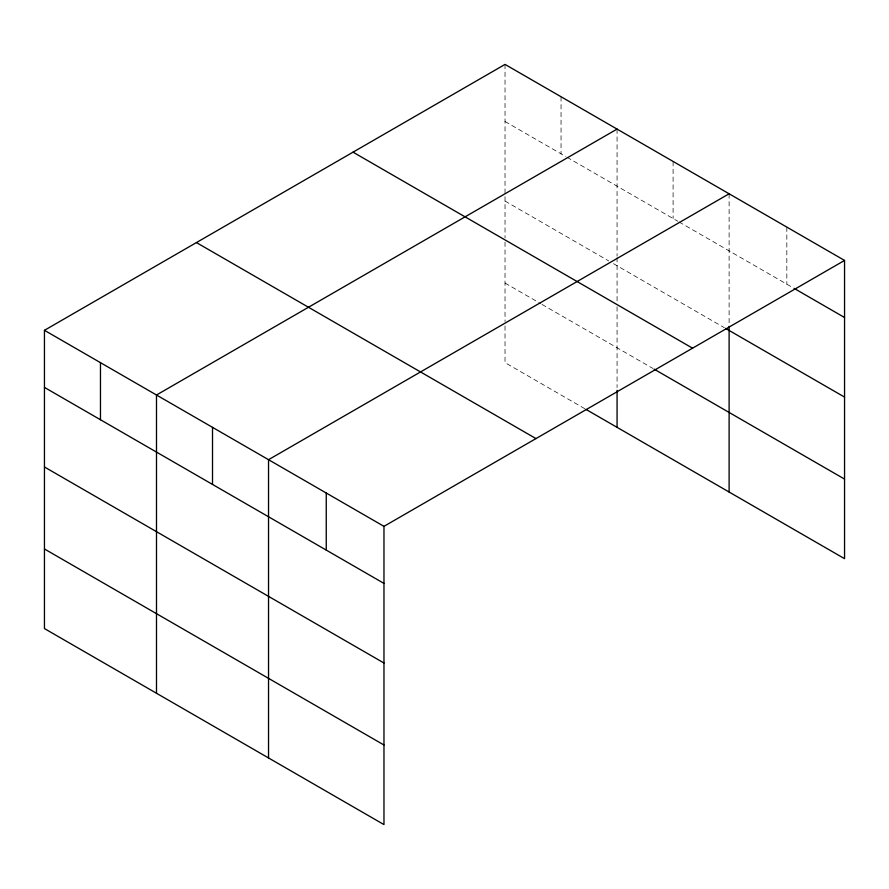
<?xml version="1.0" encoding="UTF-8"?>
<svg xmlns="http://www.w3.org/2000/svg" width="889" height="889" viewBox="0 0 889 889"><rect width="100%" height="100%" fill="white"/><g stroke="black" fill="none" stroke-linecap="round" stroke-linejoin="round"><path stroke-width="0.67" stroke-dasharray="4.45 3.33" d="M505.03 64.408L505.03 237.974M505.03 121.493L565.815 156.586M567.004 157.275L677.863 221.272M679.052 221.961L792.844 287.658M505.03 201.07L608.732 260.944M613.499 263.7L724.346 327.697M505.03 283.069L540.79 303.716M541.979 304.405L652.826 368.402M584.884 408.762L505.03 362.656L505.03 322.863M786.832 227.106L786.832 284.191M729.113 193.78L729.113 324.963M673.095 161.442L673.095 218.516M617.066 129.094L617.066 256.154M617.066 257.532L617.066 302.66M617.066 306.761L617.066 387.548M561.048 96.757L561.048 153.83M505.03 242.075L505.03 321.496"/><path stroke-width="1.33" d="M44.45 330.319L383.97 526.344L383.97 824.592L44.45 628.567L44.45 330.319L505.03 64.408L844.55 260.433L844.55 558.681L586.084 409.451M617.066 129.094L156.497 395.005L156.497 693.253M729.113 193.78L268.534 459.702L268.534 757.939M383.97 526.344L844.55 260.433M794.044 288.347L844.55 317.506M725.535 328.385L844.55 397.094M353.033 152.163L692.564 348.188M654.015 369.091L844.55 479.093M196.436 242.575L535.967 438.588M44.45 387.404L383.97 583.417M44.45 466.981L383.97 663.005M44.45 548.98L383.97 745.004M729.113 326.33L729.113 492.028M617.066 390.293L617.066 427.342M326.252 493.017L326.252 550.102M212.515 427.353L212.515 484.427M100.468 362.668L100.468 419.741"/></g></svg>
